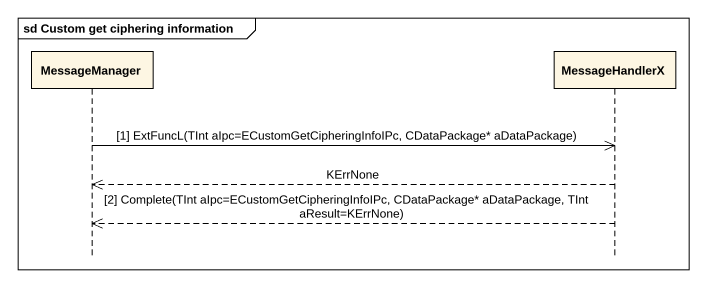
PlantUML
@startuml
mainframe sd Custom get ciphering information
hide footbox
participant MessageManager
participant MessageHandlerX

MessageManager ->> MessageHandlerX : [1] ExtFuncL(TInt aIpc=ECustomGetCipheringInfoIPc, CDataPackage* aDataPackage)
MessageHandlerX -->> MessageManager : KErrNone
MessageHandlerX -->> MessageManager : [2] Complete(TInt aIpc=ECustomGetCipheringInfoIPc, CDataPackage* aDataPackage, TInt aResult=KErrNone)
@enduml
